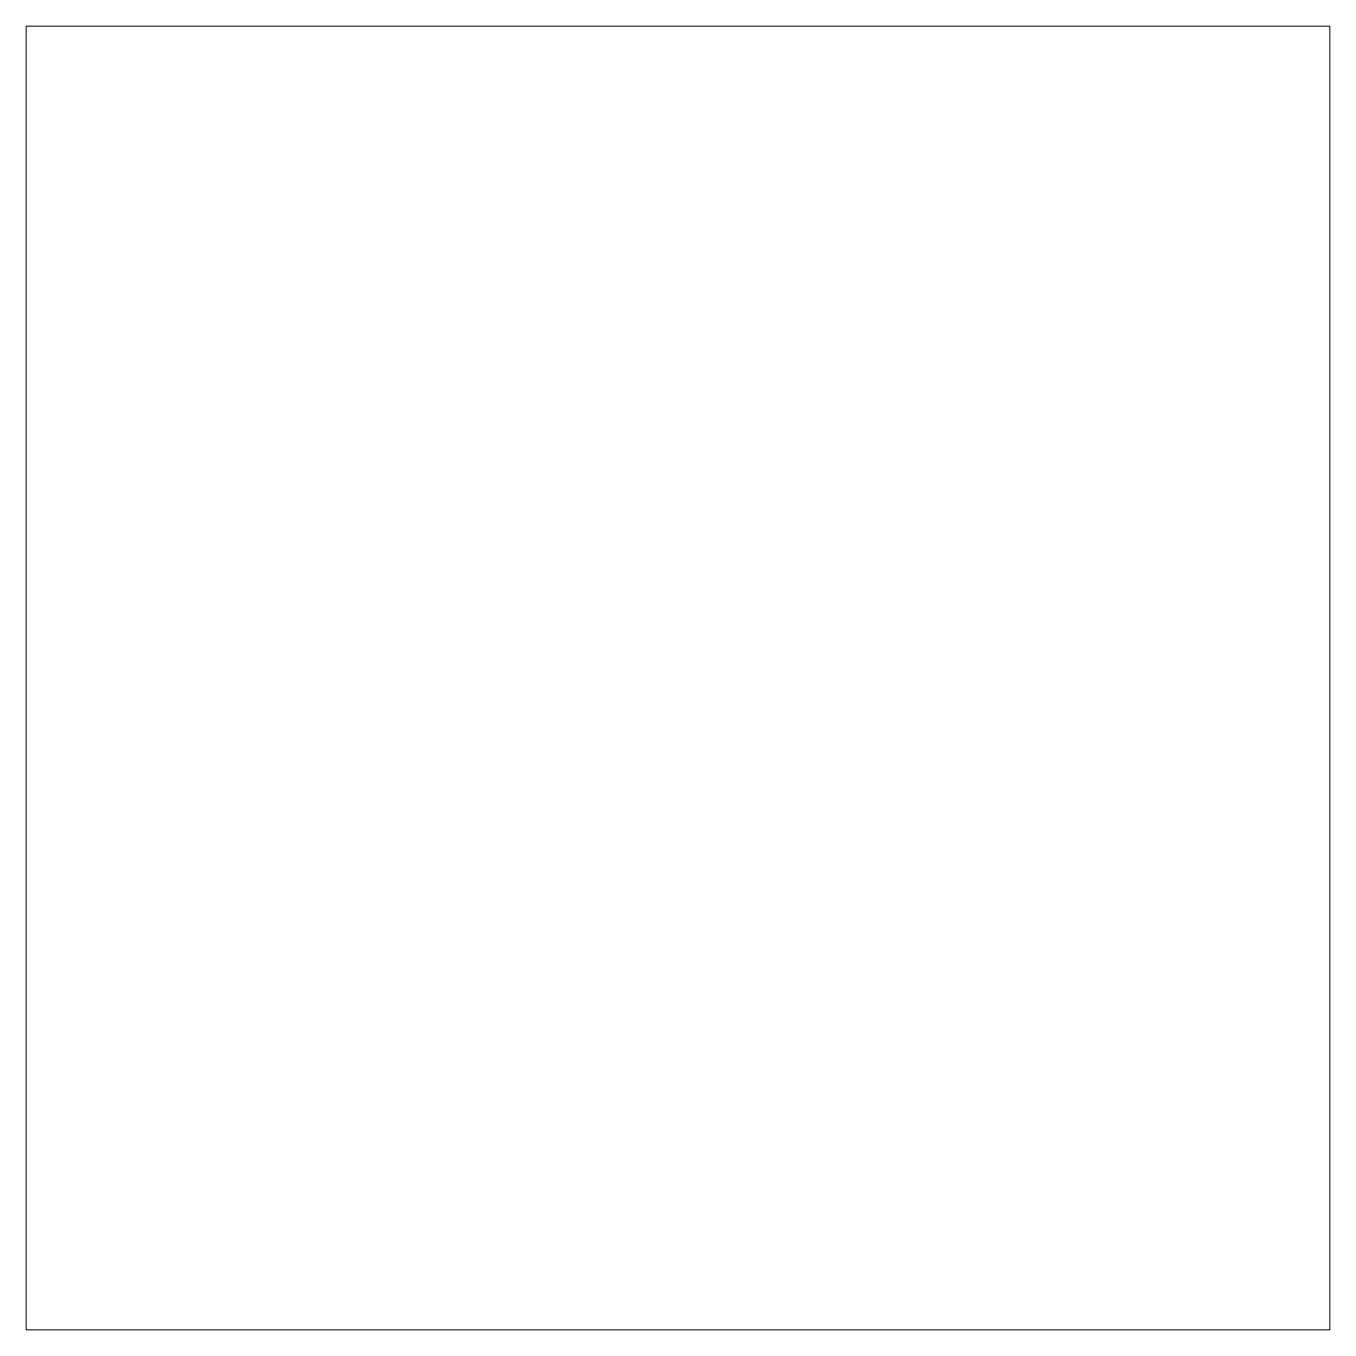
# Model space of a CAD drawing. Header units: inches. Extents: x -2.69 to 2.81, y 0.12 to 5.62.
import ezdxf

# ---------------------------------------------------------------- set-up
doc = ezdxf.new("R2010")
doc.units = ezdxf.units.IN
doc.header["$MEASUREMENT"] = 0

msp = doc.modelspace()

# ---------------------------------------------------------------- linework, layer by layer
at = {"color": 7, "linetype": 'Continuous', "lineweight": 15}
for p, q in [((-2.6875, 5.625), (-2.6875, 0.125)), ((-2.6875, 5.625), (2.8125, 5.625)), ((2.8125, 5.625), (2.8125, 0.125)), ((-2.6875, 0.125), (2.8125, 0.125))]:
    msp.add_line(p, q, dxfattribs=at)

doc.saveas('drawing.dxf')
